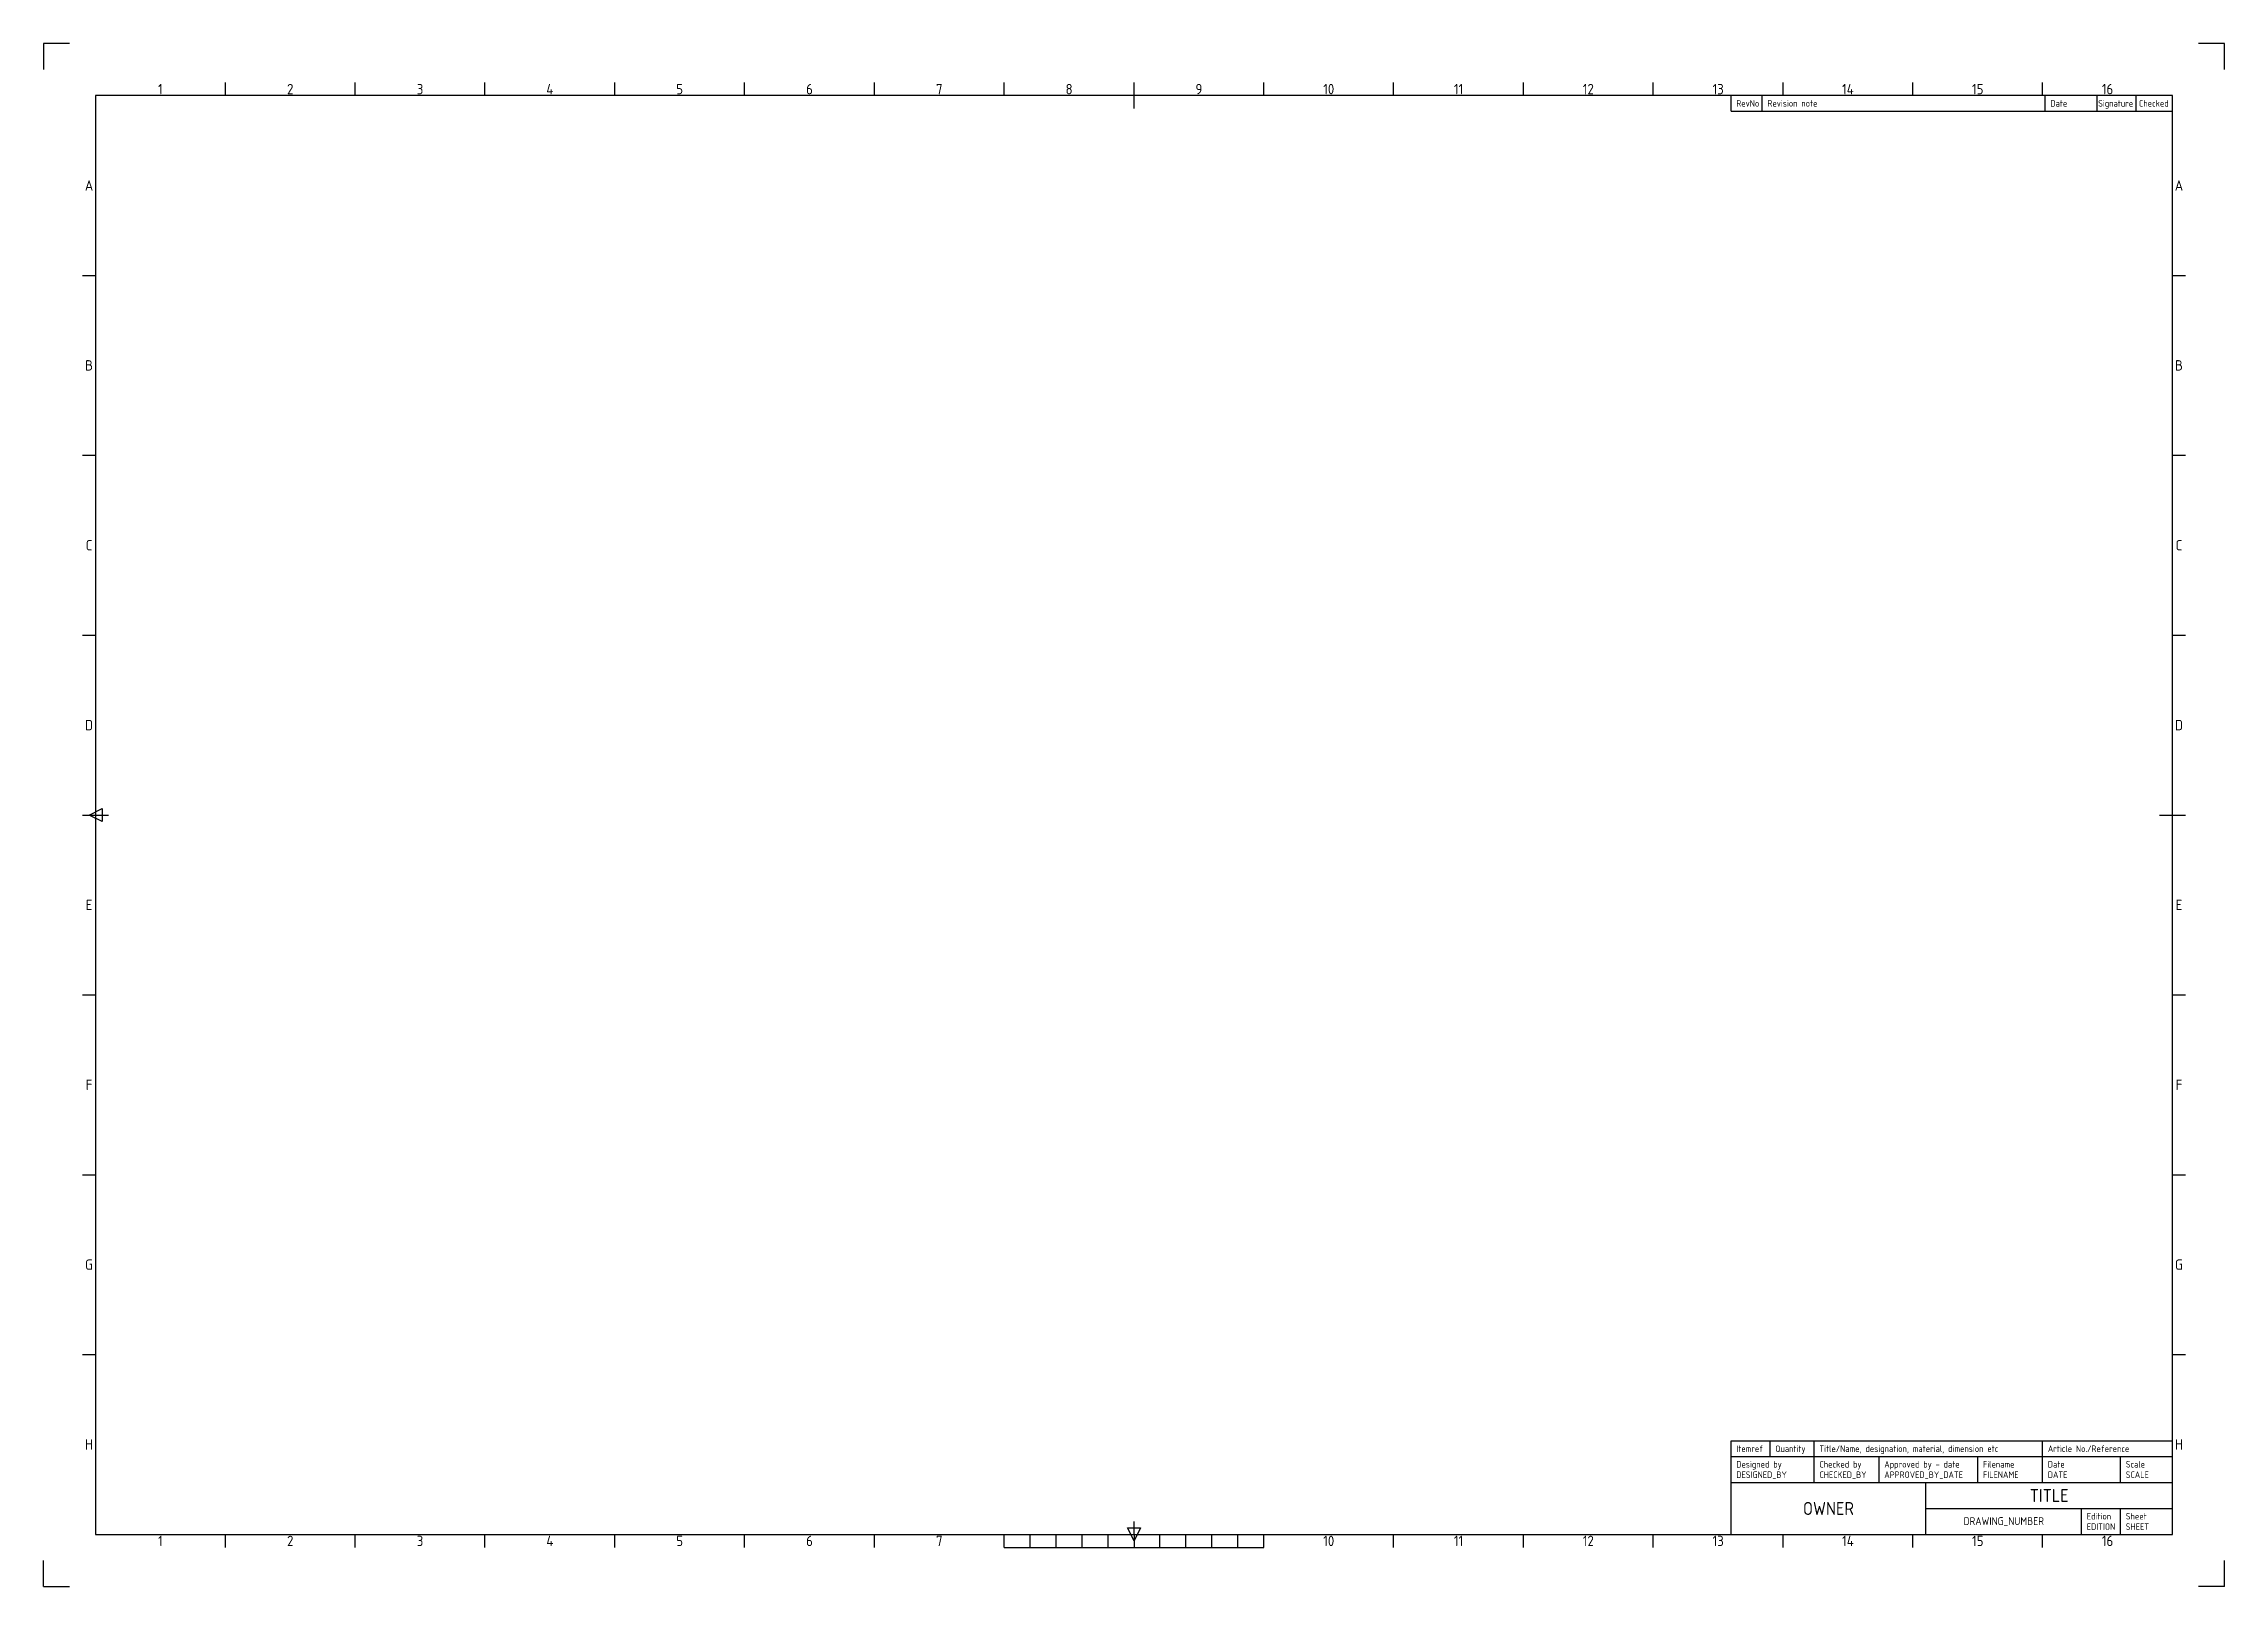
# Model space of a CAD drawing. Header units: millimetres. Extents: x 0 to 840, y 0 to 594.
import ezdxf
from ezdxf.enums import TextEntityAlignment as Align

# ---------------------------------------------------------------- set-up
doc = ezdxf.new("R2010")
doc.units = ezdxf.units.MM
for name, color, linetype in [('FRAME 025', 7, 'Continuous'), ('FRAME 050', 6, 'Continuous'), ('FRAME 070', 5, 'Continuous'), ('FRAME 200', 8, 'Continuous')]:
    doc.layers.add(name, color=color, linetype=linetype)
doc.styles.add('ISO Proportional', font='isocp.shx')

msp = doc.modelspace()

# ---------------------------------------------------------------- linework, layer by layer
at = {"layer": 'FRAME 050'}
for p, q in [((70, 574), (70, 579)), ((120, 574), (120, 579)), ((170, 574), (170, 579)), ((220, 574), (220, 579)), ((270, 574), (270, 579)), ((320, 574), (320, 579)), ((370, 574), (370, 579)), ((420, 569), (420, 579)), ((470, 574), (470, 579)), ((520, 574), (520, 579)), ((570, 574), (570, 579)), ((620, 574), (620, 579)), ((670, 574), (670, 579)), ((720, 574), (720, 579)), ((770, 574), (770, 579)), ((15, 504.75), (20, 504.75)), ((820, 504.75), (825, 504.75)), ((15, 435.5), (20, 435.5)), ((820, 435.5), (825, 435.5)), ((15, 366.25), (20, 366.25)), ((820, 366.25), (825, 366.25)), ((15, 297), (25, 297)), ((17.5, 297), (22.5, 299.5)), ((22.5, 294.5), (17.5, 297)), ((22.5, 299.5), (22.5, 294.5)), ((815, 297), (825, 297)), ((15, 227.75), (20, 227.75)), ((820, 227.75), (825, 227.75)), ((15, 158.5), (20, 158.5)), ((820, 158.5), (825, 158.5)), ((15, 89.25), (20, 89.25)), ((820, 89.25), (825, 89.25)), ((70, 15), (70, 20)), ((120, 15), (120, 20)), ((170, 15), (170, 20)), ((220, 15), (220, 20)), ((270, 15), (270, 20)), ((320, 15), (320, 20)), ((370, 15), (370, 20)), ((380, 15), (380, 20)), ((390, 15), (390, 20)), ((400, 15), (400, 20)), ((410, 15), (410, 20)), ((417.5, 22.5), (422.5, 22.5)), ((420, 17.5), (417.5, 22.5)), ((420, 20), (420, 25)), ((422.5, 22.5), (420, 17.5)), ((420, 20), (420, 15)), ((430, 15), (430, 20)), ((440, 15), (440, 20)), ((450, 15), (450, 20)), ((460, 15), (460, 20)), ((470, 15), (470, 20)), ((520, 15), (520, 20)), ((570, 15), (570, 20)), ((620, 15), (620, 20)), ((670, 15), (670, 20)), ((720, 15), (720, 20)), ((770, 15), (770, 20)), ((370, 15), (470, 15))]:
    msp.add_line(p, q, dxfattribs=at)
at = {"layer": 'FRAME 070'}
for p, q in [((820, 574), (20, 574)), ((20, 574), (20, 20)), ((650, 568), (650, 574)), ((662, 568), (662, 574)), ((771, 568), (771, 574)), ((791, 568), (791, 574)), ((806, 568), (806, 574)), ((820, 20), (820, 574)), ((650, 568), (820, 568)), ((650, 56), (820, 56)), ((650, 50), (650, 56)), ((665, 50), (665, 56)), ((682, 50), (682, 56)), ((770, 50), (770, 56)), ((650, 50), (820, 50)), ((650, 20), (650, 50)), ((682, 40), (682, 50)), ((707, 40), (707, 50)), ((745, 40), (745, 50)), ((770, 40), (770, 50)), ((800, 40), (800, 50)), ((650, 40), (820, 40)), ((725, 20), (725, 40)), ((725, 30), (820, 30)), ((785, 20), (785, 30)), ((800, 20), (800, 30)), ((20, 20), (820, 20))]:
    msp.add_line(p, q, dxfattribs=at)
at = {"layer": 'FRAME 200'}
for p, q in [((10, 594), (0, 594)), ((0, 594), (0, 584)), ((840, 594), (830, 594)), ((840, 584), (840, 594)), ((0, 0), (0, 10)), ((840, 0), (840, 10)), ((0, 0), (10, 0)), ((840, 0), (830, 0))]:
    msp.add_line(p, q, dxfattribs=at)

# ---------------------------------------------------------------- texts
at = {"layer": 'FRAME 025', "style": 'ISO Proportional'}
for s, p in [('RevNo', (652, 571)), ('Revision note', (664, 571)), ('Date', (773, 571)), ('Signature', (791.361, 571)), ('Checked', (807.083, 571)), ('Itemref', (652, 53)), ('Quantity', (667, 53)), ('Title/Name, designation, material, dimension etc', (684, 53)), ('Article No./Reference', (772, 53)), ('Designed by', (652, 47)), ('Checked by', (684, 47)), ('Approved by - date', (709, 47)), ('Filename', (747, 47)), ('Date', (772, 47)), ('Scale', (802, 47)), ('Edition', (787, 27)), ('Sheet', (802, 27))]:
    msp.add_text(s, height=2.5, dxfattribs=at).set_placement(p, align=Align.MIDDLE_LEFT)
at = {"layer": 'FRAME 025', "style": 'ISO Proportional', "flags": 8}
for tag, text, p in [('DESIGNED_BY', 'XXX', (652, 43)), ('CHECKED_BY', 'XXX', (684, 43)), ('APPROVED_BY_DATE', 'XXX - 00/00/00', (709, 43)), ('FILENAME', 'XXX', (747, 43)), ('DATE', '00/00/00', (772, 43)), ('SCALE', '1:1', (802, 43)), ('EDITION', '0', (787, 23)), ('SHEET', '1/1', (802, 23))]:
    msp.add_attdef(tag, text=text, height=2.5, dxfattribs=at).set_placement(p, align=Align.MIDDLE_LEFT)
at = {"layer": 'FRAME 050', "style": 'ISO Proportional'}
for s, p in [('1', (45, 576.5)), ('2', (95, 576.5)), ('3', (145, 576.5)), ('4', (195, 576.5)), ('5', (245, 576.5)), ('6', (295, 576.5)), ('7', (345, 576.5)), ('8', (395, 576.5)), ('9', (445, 576.5)), ('10', (495, 576.5)), ('11', (545, 576.5)), ('12', (595, 576.5)), ('13', (645, 576.5)), ('14', (695, 576.5)), ('15', (745, 576.5)), ('16', (795, 576.5)), ('A', (17.5, 539.375)), ('A', (822.5, 539.375)), ('B', (17.5, 470.125)), ('B', (822.5, 470.125)), ('C', (17.5, 400.875)), ('C', (822.5, 400.875)), ('D', (17.5, 331.625)), ('D', (822.5, 331.625)), ('E', (17.5, 262.375)), ('E', (822.5, 262.375)), ('F', (17.5, 193.125)), ('F', (822.5, 193.125)), ('G', (17.5, 123.875)), ('G', (822.5, 123.875)), ('H', (17.5, 54.625)), ('H', (822.5, 54.625)), ('1', (45, 17.5)), ('2', (95, 17.5)), ('3', (145, 17.5)), ('4', (195, 17.5)), ('5', (245, 17.5)), ('6', (295, 17.5)), ('7', (345, 17.5)), ('10', (495, 17.5)), ('11', (545, 17.5)), ('12', (595, 17.5)), ('13', (645, 17.5)), ('14', (695, 17.5)), ('15', (745, 17.5)), ('16', (795, 17.5))]:
    msp.add_text(s, height=4, dxfattribs=at).set_placement(p, align=Align.MIDDLE)
at = {"layer": 'FRAME 050', "style": 'ISO Proportional', "flags": 8}
for tag, text, height, p in [('TITLE', 'XXX', 5, (772.5, 35)), ('OWNER', 'XXX', 5, (687.5, 30)), ('DRAWING_NUMBER', 'X', 3, (755, 25))]:
    msp.add_attdef(tag, text=text, height=height, dxfattribs=at).set_placement(p, align=Align.MIDDLE)

doc.saveas('drawing.dxf')
